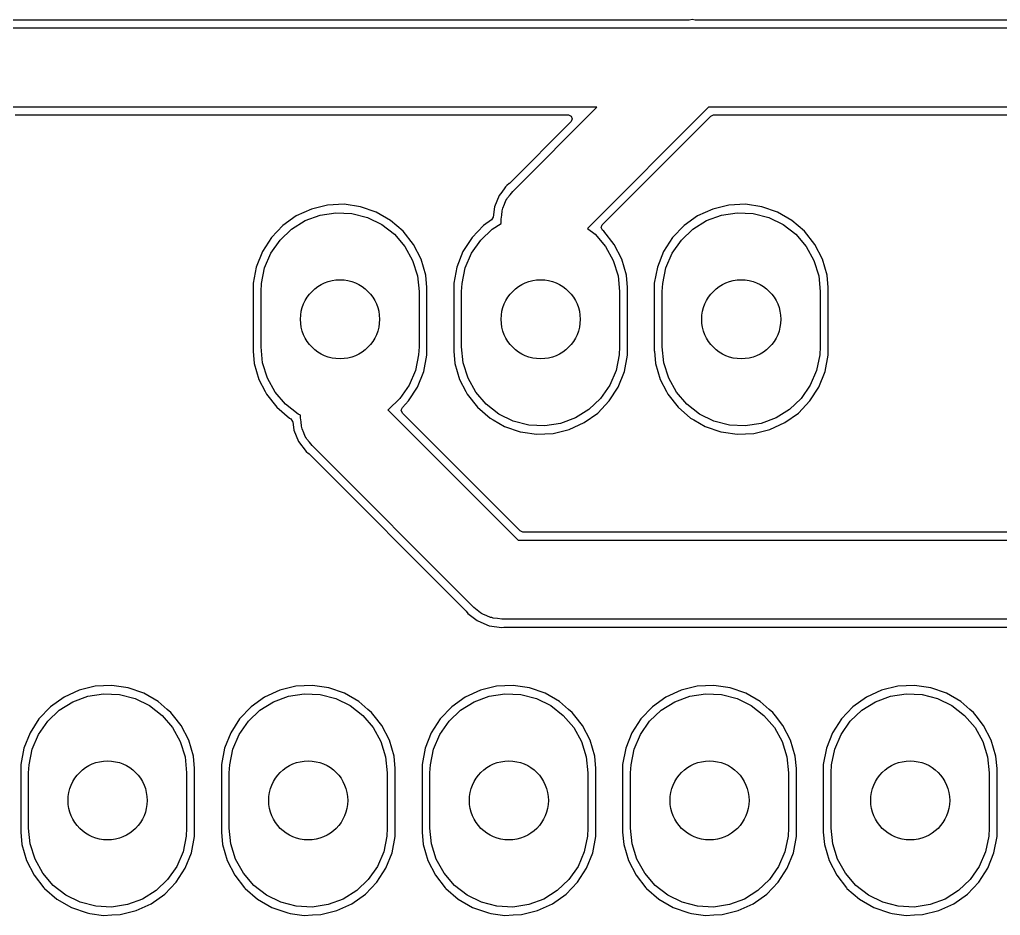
# Model space of a CAD drawing. Extents: x 90 to 180.1, y -125 to -50.
# Drawn here: x 143.25 to 155.66, y -90.1 to -78.77 of the extents above; entities that cross this region are included whole.
import ezdxf

# ---------------------------------------------------------------- set-up
doc = ezdxf.new("R2010")
doc.units = 0
doc.layers.add('BLACK', color=7, linetype='CONTINUOUS')

msp = doc.modelspace()

# ---------------------------------------------------------------- linework, layer by layer
at = {"layer": 'BLACK', "linetype": 'CONTINUOUS'}
for p, q in [((151.724, -78.7745), (143.087, -78.7745)), ((151.727, -78.7743), (151.724, -78.7745)), ((151.765, -78.7693), (151.727, -78.7743)), ((151.803, -78.7743), (151.765, -78.7693)), ((151.806, -78.7745), (151.803, -78.7743)), ((162.519, -78.7745), (151.806, -78.7745)), ((143.006, -78.875), (151.765, -78.875)), ((151.765, -78.875), (162.56, -78.875)), ((150.558, -79.875), (143.097, -79.875)), ((149.491, -80.9414), (150.558, -79.875)), ((151.972, -79.875), (150.437, -81.4101)), ((161.353, -79.875), (151.972, -79.875)), ((143.194, -79.9755), (150.197, -79.9755)), ((150.232, -80.0591), (149.449, -80.8414)), ((150.197, -79.9755), (150.232, -79.9899)), ((150.232, -79.9899), (150.246, -80.0245)), ((150.246, -80.0245), (150.232, -80.0591)), ((150.627, -81.3621), (151.999, -79.9899)), ((151.999, -79.9899), (152.034, -79.9755)), ((152.034, -79.9755), (160.992, -79.9755)), ((149.352, -80.9514), (149.32, -80.9922)), ((149.393, -80.8982), (149.352, -80.9514)), ((149.402, -80.8858), (149.393, -80.8982)), ((149.417, -80.8667), (149.402, -80.8858)), ((149.447, -80.8435), (149.417, -80.8667)), ((149.449, -80.8414), (149.447, -80.8435)), ((149.459, -80.9843), (149.491, -80.9414)), ((149.32, -80.9922), (149.26, -81.1382)), ((149.32, -80.9922), (149.32, -80.9922)), ((149.387, -81.1055), (149.406, -81.0554)), ((149.406, -81.0554), (149.417, -81.041)), ((149.417, -81.041), (149.424, -81.0247)), ((149.424, -81.0247), (149.459, -80.9843)), ((146.943, -81.1653), (146.752, -81.2526)), ((147.148, -81.1157), (146.943, -81.1653)), ((147.358, -81.1057), (147.148, -81.1157)), ((147.148, -81.1157), (147.148, -81.1157)), ((147.566, -81.1357), (147.358, -81.1057)), ((147.764, -81.2044), (147.566, -81.1357)), ((147.566, -81.1357), (147.566, -81.1357)), ((149.26, -81.1382), (149.243, -81.2687)), ((149.353, -81.2421), (149.356, -81.1887)), ((149.356, -81.1887), (149.363, -81.1719)), ((149.363, -81.1719), (149.365, -81.1541)), ((149.365, -81.1541), (149.387, -81.1055)), ((152.023, -81.1653), (151.832, -81.2526)), ((152.228, -81.1157), (152.023, -81.1653)), ((152.438, -81.1057), (152.228, -81.1157)), ((152.228, -81.1157), (152.228, -81.1157)), ((152.646, -81.1357), (152.438, -81.1057)), ((152.844, -81.2044), (152.646, -81.1357)), ((152.646, -81.1357), (152.646, -81.1357)), ((146.752, -81.2526), (146.581, -81.3745)), ((146.693, -81.4192), (146.865, -81.3122)), ((146.752, -81.2526), (146.752, -81.2526)), ((146.752, -81.2526), (146.752, -81.2526)), ((146.752, -81.2526), (146.752, -81.2526)), ((146.752, -81.2526), (146.752, -81.2526)), ((146.865, -81.3122), (147.054, -81.2419)), ((147.054, -81.2419), (147.254, -81.2113)), ((147.254, -81.2113), (147.456, -81.2215)), ((147.456, -81.2215), (147.652, -81.2722)), ((147.652, -81.2722), (147.834, -81.3614)), ((147.946, -81.3095), (147.764, -81.2044)), ((148.105, -81.4471), (147.946, -81.3095)), ((147.946, -81.3095), (147.946, -81.3095)), ((147.946, -81.3095), (147.946, -81.3095)), ((149.223, -81.3022), (149.121, -81.3745)), ((149.224, -81.3011), (149.223, -81.3022)), ((149.243, -81.2687), (149.224, -81.3011)), ((149.345, -81.295), (149.353, -81.2421)), ((149.345, -81.3493), (149.345, -81.295)), ((151.832, -81.2526), (151.661, -81.3745)), ((151.773, -81.4192), (151.945, -81.3122)), ((151.832, -81.2526), (151.832, -81.2526)), ((151.832, -81.2526), (151.832, -81.2526)), ((151.832, -81.2526), (151.832, -81.2526)), ((151.832, -81.2526), (151.832, -81.2526)), ((151.945, -81.3122), (152.134, -81.2419)), ((152.134, -81.2419), (152.334, -81.2113)), ((152.334, -81.2113), (152.536, -81.2215)), ((152.536, -81.2215), (152.732, -81.2722)), ((152.732, -81.2722), (152.914, -81.3614)), ((153.026, -81.3095), (152.844, -81.2044)), ((153.185, -81.4471), (153.026, -81.3095)), ((153.026, -81.3095), (153.026, -81.3095)), ((153.026, -81.3095), (153.026, -81.3095)), ((146.581, -81.3745), (146.436, -81.5266)), ((146.546, -81.5586), (146.693, -81.4192)), ((146.581, -81.3745), (146.581, -81.3745)), ((147.834, -81.3614), (147.994, -81.4852)), ((148.235, -81.6123), (148.105, -81.4471)), ((149.121, -81.3745), (148.976, -81.5266)), ((149.086, -81.5586), (149.233, -81.4192)), ((149.121, -81.3745), (149.121, -81.3745)), ((149.233, -81.4192), (149.345, -81.3493)), ((150.437, -81.4101), (150.534, -81.4852)), ((150.613, -81.4002), (150.625, -81.3647)), ((150.63, -81.4338), (150.613, -81.4002)), ((150.625, -81.3647), (150.627, -81.3621)), ((150.645, -81.4471), (150.63, -81.4338)), ((150.775, -81.6123), (150.645, -81.4471)), ((151.661, -81.3745), (151.516, -81.5266)), ((151.626, -81.5586), (151.773, -81.4192)), ((151.661, -81.3745), (151.661, -81.3745)), ((152.914, -81.3614), (153.074, -81.4852)), ((153.315, -81.6123), (153.185, -81.4471)), ((146.436, -81.5266), (146.322, -81.7034)), ((146.431, -81.7247), (146.546, -81.5586)), ((147.994, -81.4852), (148.126, -81.6387)), ((148.976, -81.5266), (148.862, -81.7034)), ((148.971, -81.7247), (149.086, -81.5586)), ((150.534, -81.4852), (150.666, -81.6387)), ((151.516, -81.5266), (151.402, -81.7034)), ((151.511, -81.7247), (151.626, -81.5586)), ((153.074, -81.4852), (153.206, -81.6387)), ((148.126, -81.6387), (148.224, -81.8156)), ((148.331, -81.7991), (148.235, -81.6123)), ((150.666, -81.6387), (150.764, -81.8156)), ((150.871, -81.7991), (150.775, -81.6123)), ((153.206, -81.6387), (153.304, -81.8156)), ((153.411, -81.7991), (153.315, -81.6123)), ((146.322, -81.7034), (146.244, -81.8985)), ((146.322, -81.7034), (146.322, -81.7034)), ((146.351, -81.9106), (146.431, -81.7247)), ((148.224, -81.8156), (148.285, -82.0087)), ((148.391, -82.0008), (148.331, -81.7991)), ((148.862, -81.7034), (148.784, -81.8985)), ((148.862, -81.7034), (148.862, -81.7034)), ((148.891, -81.9106), (148.971, -81.7247)), ((150.764, -81.8156), (150.825, -82.0087)), ((150.931, -82.0008), (150.871, -81.7991)), ((151.402, -81.7034), (151.324, -81.8985)), ((151.402, -81.7034), (151.402, -81.7034)), ((151.431, -81.9106), (151.511, -81.7247)), ((153.304, -81.8156), (153.365, -82.0087)), ((153.471, -82.0008), (153.411, -81.7991)), ((146.244, -81.8985), (146.204, -82.1049)), ((146.244, -81.8985), (146.244, -81.8985)), ((146.244, -81.8985), (146.244, -81.8985)), ((146.31, -82.1088), (146.351, -81.9106)), ((148.784, -81.8985), (148.744, -82.1049)), ((148.784, -81.8985), (148.784, -81.8985)), ((148.784, -81.8985), (148.784, -81.8985)), ((148.85, -82.1088), (148.891, -81.9106)), ((151.324, -81.8985), (151.284, -82.1049)), ((151.324, -81.8985), (151.324, -81.8985)), ((151.324, -81.8985), (151.324, -81.8985)), ((151.39, -82.1088), (151.431, -81.9106)), ((148.285, -82.0087), (148.305, -82.21)), ((148.405, -82.1576), (148.391, -82.0008)), ((150.825, -82.0087), (150.845, -82.21)), ((150.945, -82.1576), (150.931, -82.0008)), ((153.365, -82.0087), (153.385, -82.21)), ((153.486, -82.1576), (153.471, -82.0008)), ((146.204, -82.1049), (146.204, -82.1049)), ((146.204, -82.1049), (146.204, -82.9624)), ((146.305, -82.21), (146.31, -82.1088)), ((148.405, -83.0151), (148.405, -82.1576)), ((148.744, -82.1049), (148.744, -82.1049)), ((148.744, -82.1049), (148.744, -82.1049)), ((148.744, -82.1049), (148.744, -82.9624)), ((148.845, -82.21), (148.85, -82.1088)), ((150.945, -82.9624), (150.945, -82.1576)), ((151.284, -82.1049), (151.284, -82.1049)), ((151.284, -82.1049), (151.284, -82.1049)), ((151.284, -82.1049), (151.284, -82.9624)), ((151.385, -82.21), (151.39, -82.1088)), ((153.486, -82.9624), (153.486, -82.1576)), ((146.305, -82.91), (146.305, -82.21)), ((148.305, -82.21), (148.305, -82.91)), ((148.845, -82.91), (148.845, -82.21)), ((150.845, -82.21), (150.845, -82.91)), ((151.385, -82.91), (151.385, -82.21)), ((153.385, -82.21), (153.385, -82.91)), ((146.325, -83.1113), (146.305, -82.91)), ((148.305, -82.91), (148.3, -83.0112)), ((148.865, -83.1113), (148.845, -82.91)), ((150.845, -82.91), (150.84, -83.0112)), ((151.405, -83.1113), (151.385, -82.91)), ((153.385, -82.91), (153.38, -83.0112)), ((146.204, -82.9624), (146.205, -82.9624)), ((146.205, -82.9624), (146.219, -83.1192)), ((148.3, -83.0112), (148.259, -83.2094)), ((148.366, -83.2215), (148.405, -83.0151)), ((148.744, -82.9624), (148.745, -82.9624)), ((148.745, -82.9624), (148.759, -83.1192)), ((150.84, -83.0112), (150.799, -83.2094)), ((150.906, -83.2215), (150.945, -83.0151)), ((150.945, -83.0151), (150.945, -82.9624)), ((151.284, -82.9624), (151.285, -82.9624)), ((151.285, -82.9624), (151.299, -83.1192)), ((153.38, -83.0112), (153.339, -83.2094)), ((153.446, -83.2215), (153.486, -83.0151)), ((153.486, -83.0151), (153.486, -82.9624)), ((146.219, -83.1192), (146.279, -83.3209)), ((146.386, -83.3044), (146.325, -83.1113)), ((148.759, -83.1192), (148.819, -83.3209)), ((148.926, -83.3044), (148.865, -83.1113)), ((151.299, -83.1192), (151.359, -83.3209)), ((151.466, -83.3044), (151.405, -83.1113)), ((146.484, -83.4813), (146.386, -83.3044)), ((148.259, -83.2094), (148.179, -83.3953)), ((148.288, -83.4166), (148.366, -83.2215)), ((149.024, -83.4813), (148.926, -83.3044)), ((150.799, -83.2094), (150.719, -83.3953)), ((150.828, -83.4166), (150.906, -83.2215)), ((151.564, -83.4813), (151.466, -83.3044)), ((153.339, -83.2094), (153.259, -83.3953)), ((153.368, -83.4166), (153.446, -83.2215)), ((146.279, -83.3209), (146.357, -83.4731)), ((148.179, -83.3953), (148.064, -83.5614)), ((148.174, -83.5934), (148.288, -83.4166)), ((148.819, -83.3209), (148.897, -83.4731)), ((150.719, -83.3953), (150.604, -83.5614)), ((150.714, -83.5934), (150.828, -83.4166)), ((151.359, -83.3209), (151.437, -83.4731)), ((153.259, -83.3953), (153.144, -83.5614)), ((153.254, -83.5934), (153.368, -83.4166)), ((146.357, -83.4731), (146.375, -83.5077)), ((146.375, -83.5077), (146.505, -83.6729)), ((146.616, -83.6348), (146.484, -83.4813)), ((148.897, -83.4731), (148.915, -83.5077)), ((148.915, -83.5077), (149.045, -83.6729)), ((149.156, -83.6348), (149.024, -83.4813)), ((151.437, -83.4731), (151.455, -83.5077)), ((151.455, -83.5077), (151.585, -83.6729)), ((151.696, -83.6348), (151.564, -83.4813)), ((146.505, -83.6729), (146.664, -83.8105)), ((146.776, -83.7586), (146.616, -83.6348)), ((148.064, -83.5614), (147.917, -83.7008)), ((148.081, -83.711), (148.094, -83.6772)), ((148.094, -83.6772), (148.174, -83.5934)), ((149.045, -83.6729), (149.204, -83.8105)), ((149.316, -83.7586), (149.156, -83.6348)), ((150.604, -83.5614), (150.457, -83.7008)), ((150.569, -83.7455), (150.714, -83.5934)), ((151.585, -83.6729), (151.744, -83.8105)), ((151.856, -83.7586), (151.696, -83.6348)), ((153.144, -83.5614), (152.997, -83.7008)), ((153.109, -83.7455), (153.254, -83.5934)), ((146.805, -83.7729), (146.776, -83.7586)), ((146.805, -83.805), (146.805, -83.7729)), ((146.813, -83.8579), (146.805, -83.805)), ((147.917, -83.7008), (147.911, -83.7043)), ((147.911, -83.7043), (149.559, -85.352)), ((148.095, -83.7457), (148.081, -83.711)), ((149.586, -85.2371), (148.095, -83.7457)), ((149.498, -83.8478), (149.316, -83.7586)), ((150.285, -83.8078), (150.096, -83.8781)), ((150.457, -83.7008), (150.285, -83.8078)), ((150.398, -83.8674), (150.569, -83.7455)), ((152.038, -83.8478), (151.856, -83.7586)), ((152.825, -83.8078), (152.636, -83.8781)), ((152.997, -83.7008), (152.825, -83.8078)), ((152.938, -83.8674), (153.109, -83.7455)), ((146.664, -83.8105), (146.664, -83.8105)), ((146.664, -83.8105), (146.664, -83.8105)), ((146.664, -83.8105), (146.682, -83.8211)), ((146.682, -83.8211), (146.705, -83.8509)), ((146.705, -83.8509), (146.706, -83.8572)), ((146.706, -83.8572), (146.72, -83.9618)), ((146.816, -83.9113), (146.813, -83.8579)), ((146.823, -83.9281), (146.816, -83.9113)), ((146.825, -83.9459), (146.823, -83.9281)), ((149.204, -83.8105), (149.204, -83.8105)), ((149.204, -83.8105), (149.204, -83.8105)), ((149.204, -83.8105), (149.243, -83.8332)), ((149.243, -83.8332), (149.386, -83.9156)), ((149.386, -83.9156), (149.584, -83.9843)), ((149.694, -83.8985), (149.498, -83.8478)), ((149.896, -83.9087), (149.694, -83.8985)), ((150.096, -83.8781), (149.896, -83.9087)), ((150.207, -83.9547), (150.398, -83.8674)), ((151.744, -83.8105), (151.744, -83.8105)), ((151.744, -83.8105), (151.744, -83.8105)), ((151.744, -83.8105), (151.783, -83.8332)), ((151.783, -83.8332), (151.926, -83.9156)), ((151.926, -83.9156), (152.124, -83.9843)), ((152.234, -83.8985), (152.038, -83.8478)), ((152.436, -83.9087), (152.234, -83.8985)), ((152.636, -83.8781), (152.436, -83.9087)), ((152.747, -83.9547), (152.938, -83.8674)), ((146.72, -83.9618), (146.78, -84.1078)), ((146.847, -83.9945), (146.825, -83.9459)), ((146.866, -84.0446), (146.847, -83.9945)), ((146.877, -84.059), (146.866, -84.0446)), ((149.584, -83.9843), (149.584, -83.9843)), ((149.584, -83.9843), (149.584, -83.9843)), ((149.584, -83.9843), (149.618, -83.9891)), ((149.618, -83.9891), (149.792, -84.0143)), ((149.792, -84.0143), (149.897, -84.0093)), ((149.792, -84.0143), (149.792, -84.0143)), ((149.792, -84.0143), (149.792, -84.0143)), ((149.897, -84.0093), (150.002, -84.0043)), ((150.002, -84.0043), (150.207, -83.9547)), ((152.124, -83.9843), (152.124, -83.9843)), ((152.124, -83.9843), (152.124, -83.9843)), ((152.124, -83.9843), (152.158, -83.9891)), ((152.158, -83.9891), (152.332, -84.0143)), ((152.332, -84.0143), (152.437, -84.0093)), ((152.332, -84.0143), (152.332, -84.0143)), ((152.332, -84.0143), (152.332, -84.0143)), ((152.437, -84.0093), (152.542, -84.0043)), ((152.542, -84.0043), (152.747, -83.9547)), ((146.78, -84.1078), (146.78, -84.1078)), ((146.78, -84.1078), (146.877, -84.2333)), ((146.884, -84.0753), (146.877, -84.059)), ((146.919, -84.1157), (146.884, -84.0753)), ((146.951, -84.1586), (146.919, -84.1157)), ((148.998, -86.2056), (146.951, -84.1586)), ((146.877, -84.2333), (146.907, -84.2565)), ((146.907, -84.2565), (146.909, -84.2586)), ((146.909, -84.2586), (148.898, -86.2477)), ((149.621, -85.2515), (149.586, -85.2371)), ((157.947, -85.2515), (149.621, -85.2515)), ((149.559, -85.352), (157.988, -85.352)), ((148.898, -86.2477), (148.901, -86.2501)), ((148.901, -86.2501), (148.903, -86.253)), ((148.903, -86.253), (148.924, -86.2803)), ((148.924, -86.2803), (148.924, -86.2803)), ((148.924, -86.2803), (149.043, -86.3717)), ((149.041, -86.2376), (148.998, -86.2056)), ((149.082, -86.2726), (149.041, -86.2376)), ((149.098, -86.2801), (149.082, -86.2726)), ((149.112, -86.2908), (149.098, -86.2801)), ((149.162, -86.3095), (149.112, -86.2908)), ((149.043, -86.3717), (149.049, -86.3765)), ((149.049, -86.3765), (149.049, -86.3765)), ((149.049, -86.3765), (149.049, -86.3765)), ((149.049, -86.3765), (149.049, -86.3765)), ((149.049, -86.3765), (149.195, -86.437)), ((149.211, -86.3317), (149.162, -86.3095)), ((149.229, -86.3343), (149.211, -86.3317)), ((149.246, -86.3406), (149.229, -86.3343)), ((149.299, -86.3444), (149.246, -86.3406)), ((149.352, -86.352), (149.299, -86.3444)), ((157.781, -86.352), (149.352, -86.352)), ((149.195, -86.437), (149.352, -86.4577)), ((149.352, -86.4577), (149.379, -86.4541)), ((149.379, -86.4541), (149.39, -86.4527)), ((149.39, -86.4527), (149.393, -86.4525)), ((149.393, -86.4525), (157.719, -86.4525)), ((144.002, -87.2513), (143.811, -87.3386)), ((144.206, -87.2017), (144.002, -87.2513)), ((144.416, -87.1917), (144.206, -87.2017)), ((144.206, -87.2017), (144.206, -87.2017)), ((144.624, -87.2217), (144.416, -87.1917)), ((144.823, -87.2904), (144.624, -87.2217)), ((144.624, -87.2217), (144.624, -87.2217)), ((146.542, -87.2513), (146.351, -87.3386)), ((146.746, -87.2017), (146.542, -87.2513)), ((146.956, -87.1917), (146.746, -87.2017)), ((146.746, -87.2017), (146.746, -87.2017)), ((147.164, -87.2217), (146.956, -87.1917)), ((147.363, -87.2904), (147.164, -87.2217)), ((147.164, -87.2217), (147.164, -87.2217)), ((149.082, -87.2513), (148.891, -87.3386)), ((149.286, -87.2017), (149.082, -87.2513)), ((149.496, -87.1917), (149.286, -87.2017)), ((149.286, -87.2017), (149.286, -87.2017)), ((149.704, -87.2217), (149.496, -87.1917)), ((149.903, -87.2904), (149.704, -87.2217)), ((149.704, -87.2217), (149.704, -87.2217)), ((151.622, -87.2513), (151.431, -87.3386)), ((151.826, -87.2017), (151.622, -87.2513)), ((152.036, -87.1917), (151.826, -87.2017)), ((151.826, -87.2017), (151.826, -87.2017)), ((152.244, -87.2217), (152.036, -87.1917)), ((152.443, -87.2904), (152.244, -87.2217)), ((152.244, -87.2217), (152.244, -87.2217)), ((154.162, -87.2513), (153.971, -87.3386)), ((154.366, -87.2017), (154.162, -87.2513)), ((154.576, -87.1917), (154.366, -87.2017)), ((154.366, -87.2017), (154.366, -87.2017)), ((154.784, -87.2217), (154.576, -87.1917)), ((154.983, -87.2904), (154.784, -87.2217)), ((154.784, -87.2217), (154.784, -87.2217)), ((143.811, -87.3386), (143.639, -87.4605)), ((143.751, -87.5052), (143.923, -87.3982)), ((143.811, -87.3386), (143.811, -87.3386)), ((143.811, -87.3386), (143.811, -87.3386)), ((143.811, -87.3386), (143.811, -87.3386)), ((143.811, -87.3386), (143.811, -87.3386)), ((143.923, -87.3982), (144.113, -87.3279)), ((144.113, -87.3279), (144.313, -87.2973)), ((144.313, -87.2973), (144.515, -87.3075)), ((144.515, -87.3075), (144.711, -87.3582)), ((144.711, -87.3582), (144.892, -87.4474)), ((145.005, -87.3955), (144.823, -87.2904)), ((145.119, -87.4944), (145.005, -87.3955)), ((145.005, -87.3955), (145.005, -87.3955)), ((145.005, -87.3955), (145.005, -87.3955)), ((146.351, -87.3386), (146.179, -87.4605)), ((146.291, -87.5052), (146.463, -87.3982)), ((146.351, -87.3386), (146.351, -87.3386)), ((146.351, -87.3386), (146.351, -87.3386)), ((146.351, -87.3386), (146.351, -87.3386)), ((146.351, -87.3386), (146.351, -87.3386)), ((146.463, -87.3982), (146.653, -87.3279)), ((146.653, -87.3279), (146.853, -87.2973)), ((146.853, -87.2973), (147.055, -87.3075)), ((147.055, -87.3075), (147.251, -87.3582)), ((147.251, -87.3582), (147.432, -87.4474)), ((147.545, -87.3955), (147.363, -87.2904)), ((147.659, -87.4944), (147.545, -87.3955)), ((147.545, -87.3955), (147.545, -87.3955)), ((147.545, -87.3955), (147.545, -87.3955)), ((148.891, -87.3386), (148.719, -87.4605)), ((148.831, -87.5052), (149.003, -87.3982)), ((148.891, -87.3386), (148.891, -87.3386)), ((148.891, -87.3386), (148.891, -87.3386)), ((148.891, -87.3386), (148.891, -87.3386)), ((148.891, -87.3386), (148.891, -87.3386)), ((149.003, -87.3982), (149.193, -87.3279)), ((149.193, -87.3279), (149.393, -87.2973)), ((149.393, -87.2973), (149.595, -87.3075)), ((149.595, -87.3075), (149.791, -87.3582)), ((149.791, -87.3582), (149.972, -87.4474)), ((150.085, -87.3955), (149.903, -87.2904)), ((150.199, -87.4944), (150.085, -87.3955)), ((150.085, -87.3955), (150.085, -87.3955)), ((150.085, -87.3955), (150.085, -87.3955)), ((151.431, -87.3386), (151.259, -87.4605)), ((151.371, -87.5052), (151.543, -87.3982)), ((151.431, -87.3386), (151.431, -87.3386)), ((151.431, -87.3386), (151.431, -87.3386)), ((151.431, -87.3386), (151.431, -87.3386)), ((151.431, -87.3386), (151.431, -87.3386)), ((151.543, -87.3982), (151.733, -87.3279)), ((151.733, -87.3279), (151.933, -87.2973)), ((151.933, -87.2973), (152.135, -87.3075)), ((152.135, -87.3075), (152.331, -87.3582)), ((152.331, -87.3582), (152.512, -87.4474)), ((152.625, -87.3955), (152.443, -87.2904)), ((152.739, -87.4944), (152.625, -87.3955)), ((152.625, -87.3955), (152.625, -87.3955)), ((152.625, -87.3955), (152.625, -87.3955)), ((153.971, -87.3386), (153.799, -87.4605)), ((153.911, -87.5052), (154.083, -87.3982)), ((153.971, -87.3386), (153.971, -87.3386)), ((153.971, -87.3386), (153.971, -87.3386)), ((153.971, -87.3386), (153.971, -87.3386)), ((153.971, -87.3386), (153.971, -87.3386)), ((154.083, -87.3982), (154.273, -87.3279)), ((154.273, -87.3279), (154.473, -87.2973)), ((154.473, -87.2973), (154.675, -87.3075)), ((154.675, -87.3075), (154.871, -87.3582)), ((154.871, -87.3582), (155.052, -87.4474)), ((155.165, -87.3955), (154.983, -87.2904)), ((155.279, -87.4944), (155.165, -87.3955)), ((155.165, -87.3955), (155.165, -87.3955)), ((155.165, -87.3955), (155.165, -87.3955)), ((143.639, -87.4605), (143.494, -87.6126)), ((143.605, -87.6446), (143.751, -87.5052)), ((143.639, -87.4605), (143.639, -87.4605)), ((144.892, -87.4474), (145.052, -87.5712)), ((145.164, -87.5331), (145.119, -87.4944)), ((146.179, -87.4605), (146.034, -87.6126)), ((146.145, -87.6446), (146.291, -87.5052)), ((146.179, -87.4605), (146.179, -87.4605)), ((147.432, -87.4474), (147.592, -87.5712)), ((147.704, -87.5331), (147.659, -87.4944)), ((148.719, -87.4605), (148.574, -87.6126)), ((148.685, -87.6446), (148.831, -87.5052)), ((148.719, -87.4605), (148.719, -87.4605)), ((149.972, -87.4474), (150.132, -87.5712)), ((150.244, -87.5331), (150.199, -87.4944)), ((151.259, -87.4605), (151.114, -87.6126)), ((151.225, -87.6446), (151.371, -87.5052)), ((151.259, -87.4605), (151.259, -87.4605)), ((152.512, -87.4474), (152.672, -87.5712)), ((152.784, -87.5331), (152.739, -87.4944)), ((153.799, -87.4605), (153.654, -87.6126)), ((153.765, -87.6446), (153.911, -87.5052)), ((153.799, -87.4605), (153.799, -87.4605)), ((155.052, -87.4474), (155.212, -87.5712)), ((155.324, -87.5331), (155.279, -87.4944)), ((143.494, -87.6126), (143.381, -87.7894)), ((143.489, -87.8107), (143.605, -87.6446)), ((145.052, -87.5712), (145.184, -87.7247)), ((145.199, -87.578), (145.164, -87.5331)), ((145.293, -87.6983), (145.199, -87.578)), ((146.034, -87.6126), (145.921, -87.7894)), ((146.029, -87.8107), (146.145, -87.6446)), ((147.592, -87.5712), (147.724, -87.7247)), ((147.739, -87.578), (147.704, -87.5331)), ((147.833, -87.6983), (147.739, -87.578)), ((148.574, -87.6126), (148.461, -87.7894)), ((148.569, -87.8107), (148.685, -87.6446)), ((150.132, -87.5712), (150.264, -87.7247)), ((150.279, -87.578), (150.244, -87.5331)), ((150.373, -87.6983), (150.279, -87.578)), ((151.114, -87.6126), (151.001, -87.7894)), ((151.109, -87.8107), (151.225, -87.6446)), ((152.672, -87.5712), (152.804, -87.7247)), ((152.819, -87.578), (152.784, -87.5331)), ((152.913, -87.6983), (152.819, -87.578)), ((153.654, -87.6126), (153.541, -87.7894)), ((153.649, -87.8107), (153.765, -87.6446)), ((155.212, -87.5712), (155.344, -87.7247)), ((155.359, -87.578), (155.324, -87.5331)), ((155.453, -87.6983), (155.359, -87.578)), ((145.184, -87.7247), (145.282, -87.9016)), ((145.39, -87.8851), (145.293, -87.6983)), ((147.724, -87.7247), (147.822, -87.9016)), ((147.93, -87.8851), (147.833, -87.6983)), ((150.264, -87.7247), (150.362, -87.9016)), ((150.47, -87.8851), (150.373, -87.6983)), ((152.804, -87.7247), (152.902, -87.9016)), ((153.01, -87.8851), (152.913, -87.6983)), ((155.344, -87.7247), (155.442, -87.9016)), ((155.55, -87.8851), (155.453, -87.6983)), ((143.381, -87.7894), (143.303, -87.9845)), ((143.381, -87.7894), (143.381, -87.7894)), ((143.409, -87.9966), (143.489, -87.8107)), ((145.282, -87.9016), (145.343, -88.0947)), ((145.449, -88.0868), (145.39, -87.8851)), ((145.921, -87.7894), (145.843, -87.9845)), ((145.921, -87.7894), (145.921, -87.7894)), ((145.949, -87.9966), (146.029, -87.8107)), ((147.822, -87.9016), (147.883, -88.0947)), ((147.989, -88.0868), (147.93, -87.8851)), ((148.461, -87.7894), (148.383, -87.9845)), ((148.461, -87.7894), (148.461, -87.7894)), ((148.489, -87.9966), (148.569, -87.8107)), ((150.362, -87.9016), (150.423, -88.0947)), ((150.529, -88.0868), (150.47, -87.8851)), ((151.001, -87.7894), (150.923, -87.9845)), ((151.001, -87.7894), (151.001, -87.7894)), ((151.029, -87.9966), (151.109, -87.8107)), ((152.902, -87.9016), (152.963, -88.0947)), ((153.069, -88.0868), (153.01, -87.8851)), ((153.541, -87.7894), (153.463, -87.9845)), ((153.541, -87.7894), (153.541, -87.7894)), ((153.569, -87.9966), (153.649, -87.8107)), ((155.442, -87.9016), (155.503, -88.0947)), ((155.609, -88.0868), (155.55, -87.8851)), ((143.303, -87.9845), (143.263, -88.1909)), ((143.303, -87.9845), (143.303, -87.9845)), ((143.303, -87.9845), (143.303, -87.9845)), ((143.369, -88.1948), (143.409, -87.9966)), ((145.843, -87.9845), (145.803, -88.1909)), ((145.843, -87.9845), (145.843, -87.9845)), ((145.843, -87.9845), (145.843, -87.9845)), ((145.909, -88.1948), (145.949, -87.9966)), ((148.383, -87.9845), (148.343, -88.1909)), ((148.383, -87.9845), (148.383, -87.9845)), ((148.383, -87.9845), (148.383, -87.9845)), ((148.449, -88.1948), (148.489, -87.9966)), ((150.923, -87.9845), (150.883, -88.1909)), ((150.923, -87.9845), (150.923, -87.9845)), ((150.923, -87.9845), (150.923, -87.9845)), ((150.989, -88.1948), (151.029, -87.9966)), ((153.463, -87.9845), (153.423, -88.1909)), ((153.463, -87.9845), (153.463, -87.9845)), ((153.463, -87.9845), (153.463, -87.9845)), ((153.529, -88.1948), (153.569, -87.9966)), ((145.343, -88.0947), (145.363, -88.296)), ((145.464, -88.2436), (145.449, -88.0868)), ((147.883, -88.0947), (147.903, -88.296)), ((148.004, -88.2436), (147.989, -88.0868)), ((150.423, -88.0947), (150.443, -88.296)), ((150.544, -88.2436), (150.529, -88.0868)), ((152.963, -88.0947), (152.983, -88.296)), ((153.084, -88.2436), (153.069, -88.0868)), ((155.503, -88.0947), (155.523, -88.296)), ((155.624, -88.2436), (155.609, -88.0868)), ((143.263, -88.1909), (143.263, -88.1909)), ((143.263, -88.1909), (143.263, -88.1909)), ((143.263, -88.1909), (143.263, -89.0484)), ((143.363, -88.296), (143.369, -88.1948)), ((145.464, -89.0484), (145.464, -88.2436)), ((145.803, -88.1909), (145.803, -88.1909)), ((145.803, -88.1909), (145.803, -89.0484)), ((145.903, -88.296), (145.909, -88.1948)), ((148.004, -89.0484), (148.004, -88.2436)), ((148.343, -88.1909), (148.343, -88.1909)), ((148.343, -88.1909), (148.343, -89.0484)), ((148.443, -88.296), (148.449, -88.1948)), ((150.544, -89.0484), (150.544, -88.2436)), ((150.883, -88.1909), (150.883, -88.1909)), ((150.883, -88.1909), (150.883, -88.1909)), ((150.883, -88.1909), (150.883, -89.0484)), ((150.983, -88.296), (150.989, -88.1948)), ((153.084, -89.0484), (153.084, -88.2436)), ((153.423, -88.1909), (153.423, -88.1909)), ((153.423, -88.1909), (153.423, -89.0484)), ((153.523, -88.296), (153.529, -88.1948)), ((155.624, -89.0484), (155.624, -88.2436)), ((143.363, -88.996), (143.363, -88.296)), ((145.363, -88.296), (145.363, -88.996)), ((145.903, -88.996), (145.903, -88.296)), ((147.903, -88.296), (147.903, -88.996)), ((148.443, -88.996), (148.443, -88.296)), ((150.443, -88.296), (150.443, -88.996)), ((150.983, -88.996), (150.983, -88.296)), ((152.983, -88.296), (152.983, -88.996)), ((153.523, -88.996), (153.523, -88.296)), ((155.523, -88.296), (155.523, -88.996)), ((143.384, -89.1973), (143.363, -88.996)), ((145.363, -88.996), (145.358, -89.0972)), ((145.924, -89.1973), (145.903, -88.996)), ((147.903, -88.996), (147.898, -89.0972)), ((148.464, -89.1973), (148.443, -88.996)), ((150.443, -88.996), (150.438, -89.0972)), ((151.004, -89.1973), (150.983, -88.996)), ((152.983, -88.996), (152.978, -89.0972)), ((153.544, -89.1973), (153.523, -88.996)), ((155.523, -88.996), (155.518, -89.0972)), ((143.263, -89.0484), (143.278, -89.2052)), ((143.263, -89.0484), (143.263, -89.0484)), ((145.358, -89.0972), (145.318, -89.2954)), ((145.424, -89.3075), (145.464, -89.1011)), ((145.464, -89.1011), (145.464, -89.0484)), ((145.803, -89.0484), (145.818, -89.2052)), ((145.803, -89.0484), (145.803, -89.0484)), ((147.898, -89.0972), (147.858, -89.2954)), ((147.964, -89.3075), (148.004, -89.1011)), ((148.004, -89.1011), (148.004, -89.0484)), ((148.343, -89.0484), (148.358, -89.2052)), ((148.343, -89.0484), (148.343, -89.0484)), ((150.438, -89.0972), (150.398, -89.2954)), ((150.504, -89.3075), (150.544, -89.1011)), ((150.544, -89.1011), (150.544, -89.0484)), ((150.883, -89.0484), (150.898, -89.2052)), ((150.883, -89.0484), (150.883, -89.0484)), ((152.978, -89.0972), (152.938, -89.2954)), ((153.044, -89.3075), (153.084, -89.1011)), ((153.084, -89.1011), (153.084, -89.0484)), ((153.423, -89.0484), (153.438, -89.2052)), ((153.423, -89.0484), (153.423, -89.0484)), ((155.518, -89.0972), (155.478, -89.2954)), ((155.584, -89.3075), (155.624, -89.1011)), ((155.624, -89.1011), (155.624, -89.0484)), ((143.278, -89.2052), (143.337, -89.4069)), ((143.444, -89.3904), (143.384, -89.1973)), ((145.818, -89.2052), (145.877, -89.4069)), ((145.984, -89.3904), (145.924, -89.1973)), ((148.358, -89.2052), (148.417, -89.4069)), ((148.524, -89.3904), (148.464, -89.1973)), ((150.898, -89.2052), (150.957, -89.4069)), ((151.064, -89.3904), (151.004, -89.1973)), ((153.438, -89.2052), (153.497, -89.4069)), ((153.604, -89.3904), (153.544, -89.1973)), ((143.543, -89.5673), (143.444, -89.3904)), ((145.318, -89.2954), (145.238, -89.4813)), ((145.346, -89.5026), (145.424, -89.3075)), ((146.083, -89.5673), (145.984, -89.3904)), ((147.858, -89.2954), (147.778, -89.4813)), ((147.886, -89.5026), (147.964, -89.3075)), ((148.623, -89.5673), (148.524, -89.3904)), ((150.398, -89.2954), (150.318, -89.4813)), ((150.426, -89.5026), (150.504, -89.3075)), ((151.163, -89.5673), (151.064, -89.3904)), ((152.938, -89.2954), (152.858, -89.4813)), ((152.966, -89.5026), (153.044, -89.3075)), ((153.703, -89.5673), (153.604, -89.3904)), ((155.478, -89.2954), (155.398, -89.4813)), ((155.506, -89.5026), (155.584, -89.3075)), ((143.337, -89.4069), (143.433, -89.5937)), ((145.238, -89.4813), (145.122, -89.6474)), ((145.232, -89.6794), (145.346, -89.5026)), ((145.877, -89.4069), (145.973, -89.5937)), ((147.778, -89.4813), (147.662, -89.6474)), ((147.772, -89.6794), (147.886, -89.5026)), ((148.417, -89.4069), (148.513, -89.5937)), ((150.318, -89.4813), (150.202, -89.6474)), ((150.312, -89.6794), (150.426, -89.5026)), ((150.957, -89.4069), (151.053, -89.5937)), ((152.858, -89.4813), (152.742, -89.6474)), ((152.852, -89.6794), (152.966, -89.5026)), ((153.497, -89.4069), (153.593, -89.5937)), ((155.398, -89.4813), (155.282, -89.6474)), ((155.392, -89.6794), (155.506, -89.5026)), ((143.433, -89.5937), (143.556, -89.75)), ((143.674, -89.7208), (143.543, -89.5673)), ((145.973, -89.5937), (146.096, -89.75)), ((146.214, -89.7208), (146.083, -89.5673)), ((148.513, -89.5937), (148.636, -89.75)), ((148.754, -89.7208), (148.623, -89.5673)), ((151.053, -89.5937), (151.176, -89.75)), ((151.294, -89.7208), (151.163, -89.5673)), ((153.593, -89.5937), (153.716, -89.75)), ((153.834, -89.7208), (153.703, -89.5673)), ((143.556, -89.75), (143.563, -89.7589)), ((143.563, -89.7589), (143.722, -89.8965)), ((143.834, -89.8446), (143.674, -89.7208)), ((145.122, -89.6474), (144.976, -89.7868)), ((145.087, -89.8315), (145.232, -89.6794)), ((146.096, -89.75), (146.103, -89.7589)), ((146.103, -89.7589), (146.262, -89.8965)), ((146.374, -89.8446), (146.214, -89.7208)), ((147.662, -89.6474), (147.516, -89.7868)), ((147.627, -89.8315), (147.772, -89.6794)), ((148.636, -89.75), (148.643, -89.7589)), ((148.643, -89.7589), (148.802, -89.8965)), ((148.914, -89.8446), (148.754, -89.7208)), ((150.202, -89.6474), (150.056, -89.7868)), ((150.167, -89.8315), (150.312, -89.6794)), ((151.176, -89.75), (151.183, -89.7589)), ((151.183, -89.7589), (151.342, -89.8965)), ((151.454, -89.8446), (151.294, -89.7208)), ((152.742, -89.6474), (152.596, -89.7868)), ((152.707, -89.8315), (152.852, -89.6794)), ((153.716, -89.75), (153.723, -89.7589)), ((153.723, -89.7589), (153.882, -89.8965)), ((153.994, -89.8446), (153.834, -89.7208)), ((155.282, -89.6474), (155.136, -89.7868)), ((155.247, -89.8315), (155.392, -89.6794)), ((144.016, -89.9338), (143.834, -89.8446)), ((144.976, -89.7868), (144.804, -89.8938)), ((144.916, -89.9534), (145.087, -89.8315)), ((146.556, -89.9338), (146.374, -89.8446)), ((147.516, -89.7868), (147.344, -89.8938)), ((147.456, -89.9534), (147.627, -89.8315)), ((149.096, -89.9338), (148.914, -89.8446)), ((150.056, -89.7868), (149.884, -89.8938)), ((149.996, -89.9534), (150.167, -89.8315)), ((151.636, -89.9338), (151.454, -89.8446)), ((152.596, -89.7868), (152.424, -89.8938)), ((152.536, -89.9534), (152.707, -89.8315)), ((154.176, -89.9338), (153.994, -89.8446)), ((155.136, -89.7868), (154.964, -89.8938)), ((155.076, -89.9534), (155.247, -89.8315)), ((143.722, -89.8965), (143.904, -90.0016)), ((143.904, -90.0016), (144.103, -90.0703)), ((144.212, -89.9845), (144.016, -89.9338)), ((144.414, -89.9947), (144.212, -89.9845)), ((144.614, -89.9641), (144.414, -89.9947)), ((144.804, -89.8938), (144.614, -89.9641)), ((144.725, -90.0407), (144.916, -89.9534)), ((146.262, -89.8965), (146.444, -90.0016)), ((146.444, -90.0016), (146.643, -90.0703)), ((146.752, -89.9845), (146.556, -89.9338)), ((146.954, -89.9947), (146.752, -89.9845)), ((147.154, -89.9641), (146.954, -89.9947)), ((147.344, -89.8938), (147.154, -89.9641)), ((147.265, -90.0407), (147.456, -89.9534)), ((148.802, -89.8965), (148.984, -90.0016)), ((148.984, -90.0016), (149.183, -90.0703)), ((149.292, -89.9845), (149.096, -89.9338)), ((149.494, -89.9947), (149.292, -89.9845)), ((149.694, -89.9641), (149.494, -89.9947)), ((149.884, -89.8938), (149.694, -89.9641)), ((149.805, -90.0407), (149.996, -89.9534)), ((151.342, -89.8965), (151.524, -90.0016)), ((151.524, -90.0016), (151.723, -90.0703)), ((151.832, -89.9845), (151.636, -89.9338)), ((152.034, -89.9947), (151.832, -89.9845)), ((152.234, -89.9641), (152.034, -89.9947)), ((152.424, -89.8938), (152.234, -89.9641)), ((152.345, -90.0407), (152.536, -89.9534)), ((153.882, -89.8965), (154.064, -90.0016)), ((154.064, -90.0016), (154.263, -90.0703)), ((154.372, -89.9845), (154.176, -89.9338)), ((154.574, -89.9947), (154.372, -89.9845)), ((154.774, -89.9641), (154.574, -89.9947)), ((154.964, -89.8938), (154.774, -89.9641)), ((154.885, -90.0407), (155.076, -89.9534)), ((144.103, -90.0703), (144.103, -90.0703)), ((144.103, -90.0703), (144.103, -90.0703)), ((144.103, -90.0703), (144.136, -90.0751)), ((144.136, -90.0751), (144.311, -90.1003)), ((144.311, -90.1003), (144.416, -90.0953)), ((144.311, -90.1003), (144.311, -90.1003)), ((144.311, -90.1003), (144.311, -90.1003)), ((144.416, -90.0953), (144.521, -90.0903)), ((144.521, -90.0903), (144.725, -90.0407)), ((146.643, -90.0703), (146.643, -90.0703)), ((146.643, -90.0703), (146.643, -90.0703)), ((146.643, -90.0703), (146.676, -90.0751)), ((146.676, -90.0751), (146.851, -90.1003)), ((146.851, -90.1003), (146.956, -90.0953)), ((146.851, -90.1003), (146.851, -90.1003)), ((146.851, -90.1003), (146.851, -90.1003)), ((146.956, -90.0953), (147.061, -90.0903)), ((147.061, -90.0903), (147.265, -90.0407)), ((149.183, -90.0703), (149.183, -90.0703)), ((149.183, -90.0703), (149.183, -90.0703)), ((149.183, -90.0703), (149.216, -90.0751)), ((149.216, -90.0751), (149.391, -90.1003)), ((149.391, -90.1003), (149.496, -90.0953)), ((149.391, -90.1003), (149.391, -90.1003)), ((149.391, -90.1003), (149.391, -90.1003)), ((149.496, -90.0953), (149.601, -90.0903)), ((149.601, -90.0903), (149.805, -90.0407)), ((151.723, -90.0703), (151.723, -90.0703)), ((151.723, -90.0703), (151.723, -90.0703)), ((151.723, -90.0703), (151.756, -90.0751)), ((151.756, -90.0751), (151.931, -90.1003)), ((151.931, -90.1003), (152.036, -90.0953)), ((151.931, -90.1003), (151.931, -90.1003)), ((151.931, -90.1003), (151.931, -90.1003)), ((152.036, -90.0953), (152.141, -90.0903)), ((152.141, -90.0903), (152.345, -90.0407)), ((154.263, -90.0703), (154.263, -90.0703)), ((154.263, -90.0703), (154.263, -90.0703)), ((154.263, -90.0703), (154.296, -90.0751)), ((154.296, -90.0751), (154.471, -90.1003)), ((154.471, -90.1003), (154.576, -90.0953)), ((154.471, -90.1003), (154.471, -90.1003)), ((154.471, -90.1003), (154.471, -90.1003)), ((154.576, -90.0953), (154.681, -90.0903)), ((154.681, -90.0903), (154.885, -90.0407))]:
    msp.add_line(p, q, dxfattribs=at)
at = {"layer": 'BLACK'}
for centre in [(147.305, -82.56), (149.845, -82.56), (152.385, -82.56), (144.363, -88.646), (146.903, -88.646), (149.443, -88.646), (151.983, -88.646), (154.523, -88.646)]:
    msp.add_circle(centre, 0.5, dxfattribs=at)

doc.saveas('drawing.dxf')
